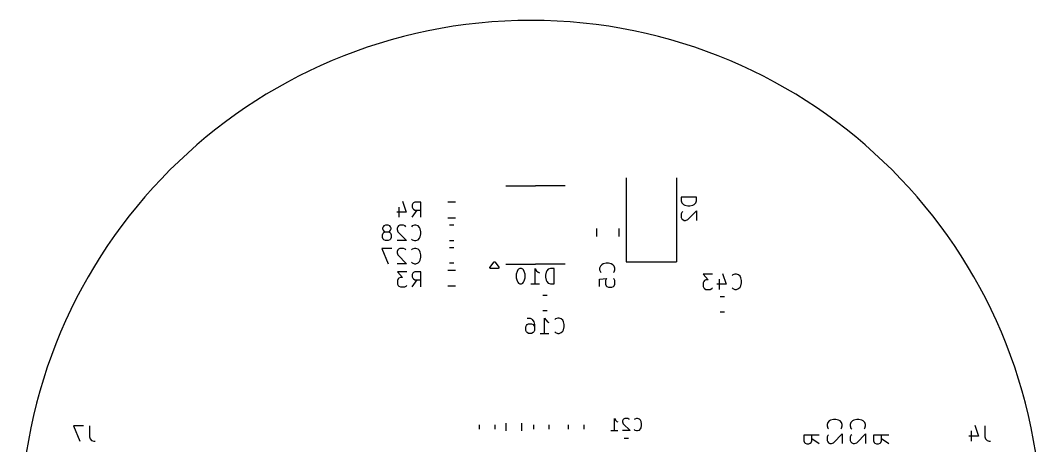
# Model space of a CAD drawing. Header units: inches. Extents: x 10 to 430, y -15 to 282.
# Drawn here: x 233.9 to 300.9, y 195.3 to 223.2 of the extents above; entities that cross this region are included whole.
import ezdxf

# ---------------------------------------------------------------- set-up
doc = ezdxf.new("R2010")
doc.units = ezdxf.units.IN
doc.header["$MEASUREMENT"] = 0
doc.layers.add('BLACK', color=7, linetype='Continuous')

msp = doc.modelspace()

# ---------------------------------------------------------------- linework, layer by layer
at = {"layer": 'BLACK', "linetype": 'Continuous'}
for p, q in [((273.607, 212.868), (273.607, 207.358)), ((276.907, 212.868), (276.907, 207.358)), ((265.704, 212.339), (267.654, 212.339)), ((269.604, 212.339), (267.654, 212.339)), ((258.929, 211.334), (259.168, 210.619)), ((259.596, 211.191), (259.549, 211.096)), ((259.549, 211.096), (259.549, 210.953)), ((259.644, 211.239), (259.596, 211.191)), ((259.739, 211.286), (259.644, 211.239)), ((260.12, 211.286), (259.739, 211.286)), ((260.12, 210.286), (260.12, 211.286)), ((261.899, 211.301), (262.409, 211.301)), ((278.212, 211.606), (277.212, 211.606)), ((277.212, 211.606), (277.212, 211.368)), ((277.212, 211.368), (277.259, 211.225)), ((277.259, 211.225), (277.355, 211.13)), ((277.355, 211.13), (277.45, 211.082)), ((277.45, 211.082), (277.64, 211.035)), ((277.783, 211.035), (277.974, 211.082)), ((277.974, 211.082), (278.069, 211.13)), ((278.069, 211.13), (278.164, 211.225)), ((278.164, 211.225), (278.212, 211.368)), ((278.212, 211.368), (278.212, 211.606)), ((259.168, 210.619), (258.549, 210.619)), ((258.691, 210.953), (258.691, 210.286)), ((259.549, 210.953), (259.596, 210.858)), ((259.549, 210.286), (259.882, 210.762)), ((259.596, 210.858), (259.644, 210.81)), ((259.644, 210.81), (259.739, 210.762)), ((259.739, 210.762), (260.12, 210.762)), ((277.259, 210.606), (277.212, 210.511)), ((277.212, 210.511), (277.212, 210.273)), ((277.307, 210.654), (277.259, 210.606)), ((277.64, 211.035), (277.783, 211.035)), ((277.64, 210.13), (278.212, 210.701)), ((278.212, 210.701), (278.212, 210.082)), ((257.707, 209.715), (257.66, 209.667)), ((257.802, 209.762), (257.707, 209.715)), ((257.993, 209.762), (257.802, 209.762)), ((258.088, 209.715), (257.993, 209.762)), ((258.136, 209.667), (258.088, 209.715)), ((258.66, 209.715), (258.612, 209.667)), ((258.755, 209.762), (258.66, 209.715)), ((258.993, 209.762), (258.755, 209.762)), ((259.088, 209.715), (258.993, 209.762)), ((259.136, 209.667), (259.088, 209.715)), ((259.564, 209.715), (259.517, 209.667)), ((259.707, 209.762), (259.564, 209.715)), ((259.802, 209.762), (259.707, 209.762)), ((259.945, 209.715), (259.802, 209.762)), ((260.041, 209.619), (259.945, 209.715)), ((261.899, 210.256), (262.409, 210.256)), ((262.008, 209.789), (262.3, 209.789)), ((277.212, 210.273), (277.259, 210.177)), ((277.259, 210.177), (277.307, 210.13)), ((277.307, 210.13), (277.402, 210.082)), ((277.402, 210.082), (277.497, 210.082)), ((277.497, 210.082), (277.64, 210.13)), ((257.66, 209.667), (257.612, 209.572)), ((257.612, 209.572), (257.612, 209.524)), ((257.612, 209.524), (257.66, 209.429)), ((257.612, 209.143), (257.66, 209.238)), ((257.612, 208.953), (257.612, 209.143)), ((257.66, 209.429), (257.707, 209.381)), ((257.66, 209.238), (257.707, 209.286)), ((257.707, 209.381), (257.802, 209.334)), ((257.707, 209.286), (257.802, 209.334)), ((257.802, 209.334), (257.993, 209.334)), ((257.993, 209.334), (258.088, 209.381)), ((257.993, 209.334), (258.088, 209.286)), ((258.088, 209.381), (258.136, 209.429)), ((258.088, 209.286), (258.136, 209.238)), ((258.183, 209.572), (258.136, 209.667)), ((258.136, 209.429), (258.183, 209.524)), ((258.136, 209.238), (258.183, 209.143)), ((258.183, 209.524), (258.183, 209.572)), ((258.183, 209.143), (258.183, 208.953)), ((258.612, 209.667), (258.564, 209.572)), ((258.564, 209.572), (258.564, 209.476)), ((258.564, 209.476), (258.612, 209.334)), ((258.612, 209.334), (259.183, 208.762)), ((260.088, 209.524), (260.041, 209.619)), ((260.136, 209.334), (260.088, 209.524)), ((260.088, 209), (260.136, 209.191)), ((260.136, 209.191), (260.136, 209.334)), ((271.669, 209.018), (271.669, 209.54)), ((273.139, 209.018), (273.139, 209.54)), ((257.66, 208.857), (257.612, 208.953)), ((257.707, 208.81), (257.66, 208.857)), ((257.802, 208.762), (257.707, 208.81)), ((257.993, 208.762), (257.802, 208.762)), ((258.088, 208.81), (257.993, 208.762)), ((258.136, 208.857), (258.088, 208.81)), ((258.183, 208.953), (258.136, 208.857)), ((259.183, 208.762), (258.564, 208.762)), ((259.517, 208.857), (259.564, 208.81)), ((259.564, 208.81), (259.707, 208.762)), ((259.707, 208.762), (259.802, 208.762)), ((259.802, 208.762), (259.945, 208.81)), ((259.945, 208.81), (260.041, 208.905)), ((260.041, 208.905), (260.088, 209)), ((262.008, 208.769), (262.3, 208.769)), ((258.231, 208.238), (257.564, 208.238)), ((257.564, 208.238), (257.993, 207.238)), ((258.612, 208.143), (258.564, 208.048)), ((258.564, 208.048), (258.564, 207.952)), ((258.564, 207.952), (258.612, 207.81)), ((258.66, 208.191), (258.612, 208.143)), ((258.612, 207.81), (259.183, 207.238)), ((258.755, 208.238), (258.66, 208.191)), ((258.993, 208.238), (258.755, 208.238)), ((259.088, 208.191), (258.993, 208.238)), ((259.136, 208.143), (259.088, 208.191)), ((259.564, 208.191), (259.517, 208.143)), ((259.707, 208.238), (259.564, 208.191)), ((259.802, 208.238), (259.707, 208.238)), ((259.945, 208.191), (259.802, 208.238)), ((260.041, 208.095), (259.945, 208.191)), ((260.088, 208), (260.041, 208.095)), ((260.136, 207.81), (260.088, 208)), ((260.136, 207.667), (260.136, 207.81)), ((262.3, 208.289), (262.008, 208.289)), ((259.183, 207.238), (258.564, 207.238)), ((259.517, 207.333), (259.564, 207.286)), ((259.564, 207.286), (259.707, 207.238)), ((259.707, 207.238), (259.802, 207.238)), ((259.802, 207.238), (259.945, 207.286)), ((259.945, 207.286), (260.041, 207.381)), ((260.041, 207.381), (260.088, 207.476)), ((260.088, 207.476), (260.136, 207.667)), ((262.3, 207.269), (262.008, 207.269)), ((264.665, 207.019), (264.905, 207.349)), ((264.905, 207.349), (264.923, 207.365)), ((264.923, 207.365), (264.932, 207.367)), ((264.932, 207.367), (264.94, 207.372)), ((264.94, 207.372), (264.954, 207.37)), ((264.954, 207.37), (264.968, 207.372)), ((264.968, 207.372), (264.976, 207.367)), ((264.976, 207.367), (264.985, 207.365)), ((264.985, 207.365), (265.002, 207.349)), ((265.002, 207.349), (265.242, 207.019)), ((265.704, 207.219), (267.654, 207.219)), ((269.604, 207.219), (267.654, 207.219)), ((271.906, 207.08), (271.859, 206.937)), ((272.002, 207.175), (271.906, 207.08)), ((272.097, 207.223), (272.002, 207.175)), ((272.287, 207.271), (272.097, 207.223)), ((272.43, 207.271), (272.287, 207.271)), ((272.621, 207.223), (272.43, 207.271)), ((272.716, 207.175), (272.621, 207.223)), ((272.811, 207.08), (272.716, 207.175)), ((272.859, 206.937), (272.811, 207.08)), ((273.607, 207.358), (276.907, 207.358)), ((259.215, 206.714), (258.596, 206.714)), ((258.596, 206.714), (258.929, 206.333)), ((259.596, 206.619), (259.549, 206.524)), ((259.549, 206.524), (259.549, 206.381)), ((259.549, 206.381), (259.596, 206.286)), ((259.644, 206.667), (259.596, 206.619)), ((259.739, 206.714), (259.644, 206.667)), ((260.12, 206.714), (259.739, 206.714)), ((260.12, 205.714), (260.12, 206.714)), ((262.409, 206.801), (261.899, 206.801)), ((264.656, 206.998), (264.658, 207.004)), ((264.658, 206.98), (264.656, 206.998)), ((264.658, 207.007), (264.661, 207.009)), ((264.658, 207.004), (264.658, 207.007)), ((264.658, 206.961), (264.658, 206.98)), ((264.662, 206.957), (264.658, 206.961)), ((264.661, 207.009), (264.665, 207.019)), ((264.663, 206.953), (264.662, 206.957)), ((264.678, 206.942), (264.663, 206.953)), ((264.691, 206.929), (264.678, 206.942)), ((264.698, 206.927), (264.691, 206.929)), ((264.7, 206.926), (264.698, 206.927)), ((264.703, 206.926), (264.7, 206.926)), ((264.714, 206.924), (264.703, 206.926)), ((265.194, 206.924), (264.714, 206.924)), ((265.205, 206.926), (265.194, 206.924)), ((265.208, 206.926), (265.205, 206.926)), ((265.21, 206.927), (265.208, 206.926)), ((265.217, 206.929), (265.21, 206.927)), ((265.23, 206.942), (265.217, 206.929)), ((265.245, 206.953), (265.23, 206.942)), ((265.242, 207.019), (265.247, 207.009)), ((265.246, 206.957), (265.245, 206.953)), ((265.249, 206.961), (265.246, 206.957)), ((265.247, 207.009), (265.249, 207.007)), ((265.249, 207.007), (265.249, 207.004)), ((265.249, 207.004), (265.252, 206.998)), ((265.252, 206.998), (265.249, 206.98)), ((265.249, 206.98), (265.249, 206.961)), ((266.44, 206.734), (266.392, 206.543)), ((266.392, 206.543), (266.392, 206.305)), ((266.487, 206.829), (266.44, 206.734)), ((266.535, 206.877), (266.487, 206.829)), ((266.63, 206.924), (266.535, 206.877)), ((266.725, 206.924), (266.63, 206.924)), ((266.821, 206.877), (266.725, 206.924)), ((266.868, 206.829), (266.821, 206.877)), ((266.916, 206.734), (266.868, 206.829)), ((266.963, 206.543), (266.916, 206.734)), ((266.963, 206.305), (266.963, 206.543)), ((267.63, 205.924), (267.63, 206.924)), ((267.63, 206.924), (267.725, 206.781)), ((267.725, 206.781), (267.821, 206.686)), ((267.821, 206.686), (267.916, 206.638)), ((268.344, 206.686), (268.297, 206.496)), ((268.297, 206.496), (268.297, 206.353)), ((268.392, 206.781), (268.344, 206.686)), ((268.487, 206.877), (268.392, 206.781)), ((268.63, 206.924), (268.487, 206.877)), ((268.868, 206.924), (268.63, 206.924)), ((268.868, 205.924), (268.868, 206.924)), ((271.859, 206.937), (271.859, 206.842)), ((271.859, 206.842), (271.906, 206.699)), ((271.906, 206.699), (271.954, 206.652)), ((272.763, 206.652), (272.811, 206.699)), ((272.811, 206.699), (272.859, 206.842)), ((272.859, 206.842), (272.859, 206.937)), ((279.261, 206.554), (278.642, 206.554)), ((278.642, 206.554), (278.975, 206.173)), ((279.928, 206.602), (280.166, 205.887)), ((280.594, 206.507), (280.547, 206.459)), ((280.737, 206.554), (280.594, 206.507)), ((280.832, 206.554), (280.737, 206.554)), ((280.975, 206.507), (280.832, 206.554)), ((281.071, 206.411), (280.975, 206.507)), ((281.118, 206.316), (281.071, 206.411)), ((258.644, 206.238), (258.596, 206.143)), ((258.596, 206.143), (258.596, 205.905)), ((258.596, 205.905), (258.644, 205.809)), ((258.691, 206.286), (258.644, 206.238)), ((258.644, 205.809), (258.691, 205.762)), ((258.787, 206.333), (258.691, 206.286)), ((258.691, 205.762), (258.787, 205.714)), ((258.929, 206.333), (258.787, 206.333)), ((258.787, 205.714), (259.072, 205.714)), ((259.072, 205.714), (259.168, 205.762)), ((259.168, 205.762), (259.215, 205.809)), ((259.549, 205.714), (259.882, 206.19)), ((259.596, 206.286), (259.644, 206.238)), ((259.644, 206.238), (259.739, 206.19)), ((259.739, 206.19), (260.12, 206.19)), ((262.409, 205.756), (261.899, 205.756)), ((266.392, 206.305), (266.44, 206.115)), ((266.44, 206.115), (266.487, 206.019)), ((266.487, 206.019), (266.535, 205.972)), ((266.535, 205.972), (266.63, 205.924)), ((266.63, 205.924), (266.725, 205.924)), ((266.725, 205.924), (266.821, 205.972)), ((266.821, 205.972), (266.868, 206.019)), ((266.868, 206.019), (266.916, 206.115)), ((266.916, 206.115), (266.963, 206.305)), ((267.344, 205.924), (267.916, 205.924)), ((268.297, 206.353), (268.344, 206.162)), ((268.344, 206.162), (268.392, 206.067)), ((268.392, 206.067), (268.487, 205.972)), ((268.487, 205.972), (268.63, 205.924)), ((268.63, 205.924), (268.868, 205.924)), ((271.859, 206.223), (272.335, 206.271)), ((271.859, 205.747), (271.859, 206.223)), ((272.287, 206.223), (272.24, 206.128)), ((272.24, 206.128), (272.24, 205.89)), ((272.24, 205.89), (272.287, 205.794)), ((272.335, 206.271), (272.287, 206.223)), ((272.287, 205.794), (272.335, 205.747)), ((272.335, 205.747), (272.43, 205.699)), ((272.43, 205.699), (272.668, 205.699)), ((272.668, 205.699), (272.763, 205.747)), ((272.811, 206.223), (272.763, 206.271)), ((272.763, 205.747), (272.811, 205.794)), ((272.859, 206.128), (272.811, 206.223)), ((272.811, 205.794), (272.859, 205.89)), ((272.859, 205.89), (272.859, 206.128)), ((278.69, 206.078), (278.642, 205.983)), ((278.642, 205.983), (278.642, 205.745)), ((278.642, 205.745), (278.69, 205.649)), ((278.737, 206.126), (278.69, 206.078)), ((278.832, 206.173), (278.737, 206.126)), ((278.975, 206.173), (278.832, 206.173)), ((280.166, 205.887), (279.547, 205.887)), ((279.69, 206.221), (279.69, 205.554)), ((280.975, 205.602), (281.071, 205.697)), ((281.071, 205.697), (281.118, 205.792)), ((281.166, 206.126), (281.118, 206.316)), ((281.118, 205.792), (281.166, 205.983)), ((281.166, 205.983), (281.166, 206.126)), ((268.418, 205.155), (268.126, 205.155)), ((278.69, 205.649), (278.737, 205.602)), ((278.737, 205.602), (278.832, 205.554)), ((278.832, 205.554), (279.118, 205.554)), ((279.118, 205.554), (279.213, 205.602)), ((279.213, 205.602), (279.261, 205.649)), ((279.758, 205.089), (280.05, 205.089)), ((280.547, 205.649), (280.594, 205.602)), ((280.594, 205.602), (280.737, 205.554)), ((280.737, 205.554), (280.832, 205.554)), ((280.832, 205.554), (280.975, 205.602)), ((268.418, 204.135), (268.126, 204.135)), ((279.758, 204.069), (280.05, 204.069)), ((267.01, 203.095), (267.058, 203.19)), ((267.01, 202.857), (267.01, 203.095)), ((267.058, 203.19), (267.105, 203.238)), ((267.105, 203.666), (267.296, 203.666)), ((267.105, 203.238), (267.2, 203.285)), ((267.2, 203.285), (267.391, 203.285)), ((267.296, 203.666), (267.391, 203.619)), ((267.391, 203.619), (267.439, 203.571)), ((267.391, 203.285), (267.486, 203.238)), ((267.439, 203.571), (267.534, 203.428)), ((267.486, 203.238), (267.534, 203.19)), ((267.534, 203.428), (267.581, 203.238)), ((267.534, 203.19), (267.581, 203.095)), ((267.581, 203.238), (267.581, 202.857)), ((268.248, 202.666), (268.248, 203.666)), ((268.248, 203.666), (268.343, 203.523)), ((268.343, 203.523), (268.439, 203.428)), ((268.439, 203.428), (268.534, 203.38)), ((268.962, 203.619), (268.915, 203.571)), ((269.105, 203.666), (268.962, 203.619)), ((269.2, 203.666), (269.105, 203.666)), ((269.343, 203.619), (269.2, 203.666)), ((269.439, 203.523), (269.343, 203.619)), ((269.486, 203.428), (269.439, 203.523)), ((269.534, 203.238), (269.486, 203.428)), ((269.486, 202.904), (269.534, 203.095)), ((269.534, 203.095), (269.534, 203.238)), ((267.058, 202.761), (267.01, 202.857)), ((267.105, 202.714), (267.058, 202.761)), ((267.2, 202.666), (267.105, 202.714)), ((267.391, 202.666), (267.2, 202.666)), ((267.486, 202.714), (267.391, 202.666)), ((267.534, 202.761), (267.486, 202.714)), ((267.581, 202.857), (267.534, 202.761)), ((267.962, 202.666), (268.534, 202.666)), ((268.915, 202.761), (268.962, 202.714)), ((268.962, 202.714), (269.105, 202.666)), ((269.105, 202.666), (269.2, 202.666)), ((269.2, 202.666), (269.343, 202.714)), ((269.343, 202.714), (269.439, 202.809)), ((269.439, 202.809), (269.486, 202.904)), ((272.825, 196.282), (272.825, 197.082)), ((272.825, 197.082), (272.901, 196.967)), ((273.396, 197.005), (273.358, 196.929)), ((273.434, 197.044), (273.396, 197.005)), ((273.511, 197.082), (273.434, 197.044)), ((273.701, 197.082), (273.511, 197.082)), ((273.777, 197.044), (273.701, 197.082)), ((273.815, 197.005), (273.777, 197.044)), ((274.158, 197.044), (274.12, 197.005)), ((274.273, 197.082), (274.158, 197.044)), ((274.349, 197.082), (274.273, 197.082)), ((274.463, 197.044), (274.349, 197.082)), ((274.539, 196.967), (274.463, 197.044)), ((287.205, 197.017), (287.015, 196.969)), ((287.348, 197.017), (287.205, 197.017)), ((287.539, 196.969), (287.348, 197.017)), ((288.729, 197.017), (288.539, 196.969)), ((288.872, 197.017), (288.729, 197.017)), ((289.063, 196.969), (288.872, 197.017)), ((237.998, 196.598), (237.332, 196.598)), ((237.332, 196.598), (237.76, 195.598)), ((238.379, 196.598), (238.379, 195.884)), ((263.952, 196.663), (263.952, 196.371)), ((264.972, 196.663), (264.972, 196.371)), ((265.717, 196.262), (265.717, 196.772)), ((266.762, 196.262), (266.762, 196.772)), ((267.508, 196.663), (267.508, 196.371)), ((268.528, 196.663), (268.528, 196.371)), ((269.794, 196.663), (269.794, 196.371)), ((270.814, 196.663), (270.814, 196.371)), ((272.901, 196.967), (272.977, 196.891)), ((272.977, 196.891), (273.053, 196.853)), ((273.358, 196.929), (273.358, 196.853)), ((273.358, 196.853), (273.396, 196.739)), ((273.396, 196.739), (273.853, 196.282)), ((274.12, 196.358), (274.158, 196.32)), ((274.158, 196.32), (274.273, 196.282)), ((274.349, 196.282), (274.463, 196.32)), ((274.463, 196.32), (274.539, 196.396)), ((274.577, 196.891), (274.539, 196.967)), ((274.539, 196.396), (274.577, 196.472)), ((274.615, 196.739), (274.577, 196.891)), ((274.577, 196.472), (274.615, 196.625)), ((274.615, 196.625), (274.615, 196.739)), ((286.824, 196.826), (286.777, 196.684)), ((286.777, 196.684), (286.777, 196.588)), ((286.777, 196.588), (286.824, 196.445)), ((286.92, 196.922), (286.824, 196.826)), ((286.824, 196.445), (286.872, 196.398)), ((287.015, 196.969), (286.92, 196.922)), ((287.634, 196.922), (287.539, 196.969)), ((287.729, 196.826), (287.634, 196.922)), ((287.681, 196.398), (287.729, 196.445)), ((287.777, 196.684), (287.729, 196.826)), ((287.729, 196.445), (287.777, 196.588)), ((287.777, 196.588), (287.777, 196.684)), ((288.348, 196.826), (288.301, 196.684)), ((288.301, 196.684), (288.301, 196.588)), ((288.301, 196.588), (288.348, 196.445)), ((288.444, 196.922), (288.348, 196.826)), ((288.348, 196.445), (288.396, 196.398)), ((288.539, 196.969), (288.444, 196.922)), ((289.158, 196.922), (289.063, 196.969)), ((289.253, 196.826), (289.158, 196.922)), ((289.205, 196.398), (289.253, 196.445)), ((289.301, 196.684), (289.253, 196.826)), ((289.253, 196.445), (289.301, 196.588)), ((289.301, 196.588), (289.301, 196.684)), ((296.467, 196.646), (296.705, 195.931)), ((297.133, 196.598), (297.133, 195.884)), ((238.379, 195.884), (238.427, 195.741)), ((238.427, 195.741), (238.522, 195.646)), ((238.522, 195.646), (238.665, 195.598)), ((272.596, 196.282), (273.053, 196.282)), ((273.853, 196.282), (273.358, 196.282)), ((273.752, 195.757), (273.46, 195.757)), ((274.273, 196.282), (274.349, 196.282)), ((286.253, 195.985), (285.253, 195.985)), ((285.253, 195.985), (285.253, 195.604)), ((285.776, 195.604), (285.776, 195.985)), ((286.253, 195.414), (285.776, 195.747)), ((286.824, 195.969), (286.777, 195.874)), ((286.777, 195.874), (286.777, 195.636)), ((286.872, 196.017), (286.824, 195.969)), ((287.205, 195.493), (287.777, 196.064)), ((287.777, 196.064), (287.777, 195.445)), ((288.348, 195.969), (288.301, 195.874)), ((288.301, 195.874), (288.301, 195.636)), ((288.396, 196.017), (288.348, 195.969)), ((288.729, 195.493), (289.301, 196.064)), ((289.301, 196.064), (289.301, 195.445)), ((290.825, 195.985), (289.825, 195.985)), ((289.825, 195.985), (289.825, 195.604)), ((290.348, 195.604), (290.348, 195.985)), ((290.825, 195.414), (290.348, 195.747)), ((296.705, 195.931), (296.086, 195.931)), ((296.228, 196.265), (296.228, 195.598)), ((297.133, 195.884), (297.181, 195.741)), ((297.181, 195.741), (297.276, 195.646)), ((297.276, 195.646), (297.419, 195.598)), ((238.665, 195.598), (238.76, 195.598)), ((285.253, 195.604), (285.3, 195.509)), ((285.3, 195.509), (285.348, 195.461)), ((285.348, 195.461), (285.443, 195.414)), ((285.443, 195.414), (285.586, 195.414)), ((285.586, 195.414), (285.681, 195.461)), ((285.681, 195.461), (285.729, 195.509)), ((285.729, 195.509), (285.776, 195.604)), ((286.777, 195.636), (286.824, 195.541)), ((286.824, 195.541), (286.872, 195.493)), ((286.872, 195.493), (286.967, 195.445)), ((286.967, 195.445), (287.062, 195.445)), ((287.062, 195.445), (287.205, 195.493)), ((288.301, 195.636), (288.348, 195.541)), ((288.348, 195.541), (288.396, 195.493)), ((288.396, 195.493), (288.491, 195.445)), ((288.491, 195.445), (288.586, 195.445)), ((288.586, 195.445), (288.729, 195.493)), ((289.825, 195.604), (289.872, 195.509)), ((289.872, 195.509), (289.92, 195.461)), ((289.92, 195.461), (290.015, 195.414)), ((290.015, 195.414), (290.158, 195.414)), ((290.158, 195.414), (290.253, 195.461)), ((290.253, 195.461), (290.301, 195.509)), ((290.301, 195.509), (290.348, 195.604)), ((297.419, 195.598), (297.514, 195.598))]:
    msp.add_line(p, q, dxfattribs=at)
at = {"layer": 'BLACK'}
msp.add_arc((267.354, 189.705), 33.5, 0, 180, dxfattribs=at)

doc.saveas('drawing.dxf')
